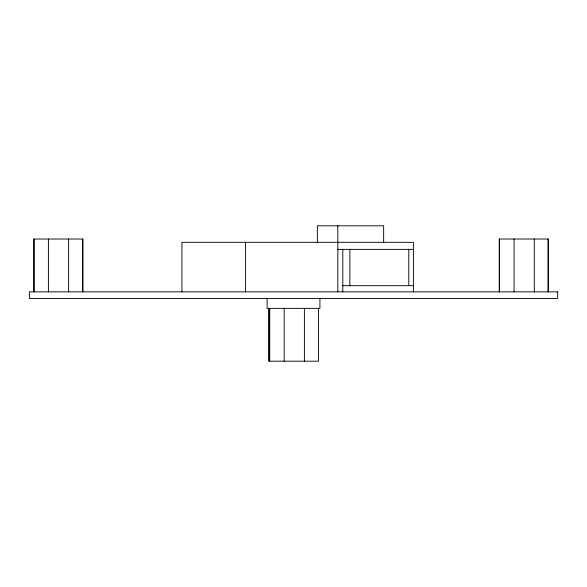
<?xml version="1.0" encoding="UTF-8"?>
<svg xmlns="http://www.w3.org/2000/svg" width="587" height="587" viewBox="0 0 587 587"><rect width="100%" height="100%" fill="white"/><g stroke="black" fill="none" stroke-linecap="round" stroke-linejoin="round"><path stroke-width="0.88" d="M337.811 249.365L413.409 249.365M342.544 285.678L413.409 285.678M548.361 291.849L548.361 239.019L499.243 239.019L499.243 291.849M548.045 239.019L548.045 291.849M534.295 239.019L534.295 291.849M514.08 239.019L514.08 291.849M499.559 239.019L499.559 291.849M413.409 291.849L413.409 242.321L181.933 242.321L181.933 291.849M408.787 249.365L408.787 285.678M383.649 242.321L383.649 225.812L317.369 225.812L317.369 242.321M349.874 249.365L349.874 285.678M342.801 249.365L342.801 291.849M337.811 225.812L337.811 291.849M319.915 298.453L319.915 308.358L267.085 308.358L267.085 298.453M318.536 308.358L318.536 361.188L268.89 361.188L268.89 308.358M304.396 308.358L304.396 361.188M284.174 308.358L284.174 361.188M269.734 308.358L269.734 361.188M269.514 308.358L269.514 361.188M269.125 308.358L269.125 361.188M245.601 242.321L245.601 291.849M82.84 291.849L82.84 239.019L33.921 239.019L33.921 291.849M82.73 239.019L82.73 291.849M68.62 239.019L68.62 291.849M48.405 239.019L48.405 291.849M34.031 239.019L34.031 291.849M557.65 291.849L29.35 291.849L29.35 298.453L557.65 298.453L557.65 291.849"/></g></svg>
